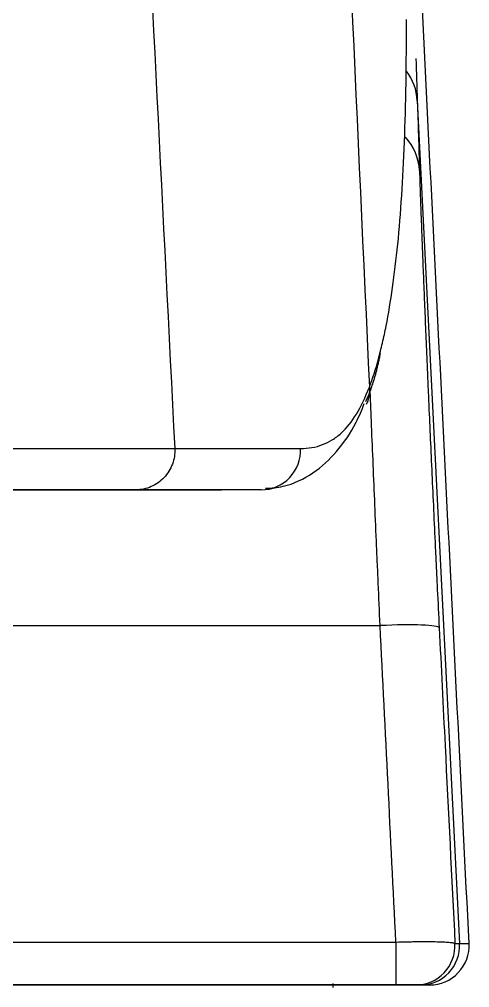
# Model space of a CAD drawing. Extents: x 8541 to 14664, y -60 to 2468.
# Drawn here: x 13617.04 to 13628.46, y 667.55 to 692.08 of the extents above; entities that cross this region are included whole.
import ezdxf

# ---------------------------------------------------------------- set-up
doc = ezdxf.new("R2010")
doc.units = 0
doc.header["$LTSCALE"] = 20
doc.header["$MEASUREMENT"] = 0
doc.layers.get('0').update_dxf_attribs({"linetype": 'CONTINUOUS'})

msp = doc.modelspace()

# ---------------------------------------------------------------- linework, layer by layer
at = {"color": 7, "linetype": 'Continuous'}
for p, q in [((13627.129, 690.024), (13628.201, 668.667)), ((13615.322, 676.723), (13626.186, 676.723)), ((13604.621, 668.704), (13626.586, 668.704)), ((13626.586, 668.704), (13626.586, 667.617)), ((13628.441, 668.667), (13628.441, 668.667)), ((13602.842, 667.617), (13624.66, 667.617)), ((13626.586, 667.617), (13602.842, 667.617))]:
    msp.add_line(p, q, dxfattribs=at)
for centre, major_axis, ratio, start_param, end_param in [((13625.631, 689.948), (1.499, 0.047), 0.945325, 0.020431, 0.586613), ((13625.685, 688.178), (1.499, 0.045), 0.945332, 0.02192, 0.677628), ((13623.172, 681.163), (0, 1), 0.995343, 3.141592, 4.759932), ((13626.186, 676.592), (1.498, 0.075), 0.087048, 0.013951, 1.566455), ((13627.084, 668.617), (0, 1), 0.999895, 3.141593, 4.763451), ((13627.203, 668.617), (-0.002, 1), 0.999983, 3.139237, 4.760336), ((13627.442, 668.617), (0, 1), 1, 3.142009, 4.764947)]:
    msp.add_ellipse(centre, major_axis=major_axis, ratio=ratio, start_param=start_param, end_param=end_param, dxfattribs=at)
for points, degree in [([(13624.098, 722.253), (13624.703, 709.091), (13625.308, 695.929), (13625.913, 682.767)], 3), ([(13619.171, 716.846), (13619.775, 704.968), (13620.378, 693.091), (13620.979, 681.213)], 3), ([(13628.441, 668.667), (13626.195, 713.571)], 1), ([(13627.095, 691.094), (13627.106, 690.737), (13627.118, 690.38), (13627.129, 690.024)], 3), ([(13627.129, 690.024), (13627.147, 689.433), (13627.166, 688.844), (13627.184, 688.254)], 3), ([(13625.824, 682.401), (13626.053, 682.885), (13626.196, 683.637)], 2), ([(13623.172, 680.163), (13622.837, 680.163), (13622.501, 680.163), (13622.166, 680.163)], 3), ([(13626.586, 668.704), (13626.453, 671.377), (13626.319, 674.05), (13626.186, 676.723)], 3), ([(13628.083, 668.668), (13628.153, 668.668), (13628.173, 668.667), (13628.201, 668.667)], 3), ([(13624.998, 667.55), (13624.996, 667.585), (13624.995, 667.62), (13624.993, 667.656)], 3), ([(13627.203, 667.617), (13627.175, 667.617), (13627.154, 667.617), (13627.084, 667.617)], 3)]:
    msp.add_open_spline(points, degree=degree, dxfattribs=at)
for points, knots in [([(13626.246, 683.888), (13626.278, 684.026), (13626.309, 684.17), (13626.457, 684.922), (13626.555, 685.613), (13626.711, 687.165), (13626.767, 688.028), (13626.84, 689.926), (13626.856, 690.961), (13626.852, 692.084)], [0, 0, 0, 0, 0.075821, 0.075821, 0.383881, 0.383881, 0.69194, 0.69194, 1, 1, 1, 1]), ([(13627.184, 688.254), (13627.187, 688.147), (13627.19, 688.03), (13627.199, 687.776), (13627.208, 687.501), (13627.225, 687.028), (13627.239, 686.672), (13627.25, 686.389), (13627.253, 686.292), (13627.259, 686.143), (13627.261, 686.093), (13627.265, 685.991), (13627.275, 685.734), (13627.295, 685.249), (13627.323, 684.556), (13627.354, 683.817), (13627.377, 683.293), (13627.391, 682.955), (13627.394, 682.887), (13627.4, 682.75), (13627.403, 682.681), (13627.412, 682.473), (13627.418, 682.334), (13627.437, 681.911), (13627.462, 681.339), (13627.503, 680.454), (13627.531, 679.846), (13627.56, 679.229), (13627.574, 678.916), (13627.593, 678.519), (13627.597, 678.439), (13627.605, 678.28), (13627.617, 678.04), (13627.628, 677.8), (13627.652, 677.317), (13627.668, 676.994), (13627.684, 676.669)], [0, 0, 0, 0, 0.0625, 0.0625, 0.125, 0.1875, 0.25, 0.25, 0.28125, 0.28125, 0.296875, 0.296875, 0.3125, 0.375, 0.4375, 0.5, 0.5625, 0.5625, 0.578125, 0.578125, 0.59375, 0.59375, 0.625, 0.625, 0.6875, 0.75, 0.8125, 0.8125, 0.875, 0.875, 0.890625, 0.890625, 0.90625, 0.9375, 0.9375, 1, 1, 1, 1]), ([(13625.913, 682.767), (13625.997, 682.982), (13626.073, 683.219), (13626.179, 683.607), (13626.212, 683.742), (13626.245, 683.884), (13626.246, 683.886), (13626.246, 683.888)], [0, 0, 0, 0, 0.663239, 0.663239, 0.994859, 0.994859, 1, 1, 1, 1]), ([(13624.166, 681.21), (13624.367, 681.21), (13624.554, 681.243), (13624.811, 681.34), (13624.893, 681.38), (13625.05, 681.477), (13625.125, 681.534), (13625.338, 681.728), (13625.467, 681.89), (13625.703, 682.279), (13625.812, 682.507), (13625.913, 682.767)], [0, 0, 0, 0, 0.25, 0.25, 0.375, 0.375, 0.5, 0.5, 0.75, 0.75, 1, 1, 1, 1]), ([(13625.913, 682.767), (13625.917, 682.7), (13625.914, 682.633), (13625.894, 682.5), (13625.877, 682.435), (13625.848, 682.355), (13625.841, 682.339), (13625.834, 682.323)], [0, 0, 0, 0, 0.442722, 0.442722, 0.885445, 0.885445, 1, 1, 1, 1]), ([(13626.186, 676.723), (13626.17, 677.084), (13626.154, 677.443), (13626.13, 677.979), (13626.119, 678.247), (13626.107, 678.513), (13626.099, 678.69), (13626.096, 678.778), (13626.077, 679.219), (13626.062, 679.567), (13626.033, 680.252), (13626.005, 680.928), (13625.966, 681.87), (13625.942, 682.467), (13625.931, 682.741)], [0, 0, 0, 0, 0.170249, 0.170249, 0.255373, 0.297936, 0.297936, 0.340498, 0.340498, 0.510747, 0.510747, 0.680996, 0.851245, 1, 1, 1, 1]), ([(13623.277, 680.207), (13623.432, 680.205), (13623.855, 680.245), (13624.508, 680.562), (13625.118, 681.133), (13625.523, 681.726), (13625.721, 682.181), (13625.783, 682.348)], [0, 0, 0, 0, 0.130628, 0.370417, 0.606381, 0.862765, 1, 1, 1, 1]), ([(13428.6, 680.955), (13430.362, 680.955), (13433.882, 680.955), (13439.147, 680.955), (13444.398, 680.956), (13447.889, 680.957), (13451.375, 680.957), (13453.115, 680.958), (13455.069, 680.958), (13455.287, 680.958), (13455.721, 680.959), (13456.371, 680.959), (13457.886, 680.959), (13459.178, 680.96), (13461.753, 680.96), (13463.459, 680.961), (13466.848, 680.962), (13468.532, 680.963), (13471.877, 680.964), (13475.199, 680.966), (13480.117, 680.969), (13483.352, 680.971), (13486.564, 680.973), (13488.159, 680.974), (13491.327, 680.976), (13494.473, 680.978), (13499.126, 680.982), (13502.183, 680.985), (13504.08, 680.987), (13504.459, 680.987), (13505.026, 680.987), (13505.215, 680.988), (13505.592, 680.988), (13506.533, 680.989), (13507.466, 680.99), (13509.69, 680.992), (13511.153, 680.993), (13514.04, 680.996), (13516.889, 680.999), (13519.665, 681.002), (13522.404, 681.005), (13523.756, 681.006), (13527.76, 681.011), (13530.359, 681.014), (13535.428, 681.02), (13537.897, 681.023), (13541.509, 681.027), (13542.697, 681.028), (13544.164, 681.03), (13544.457, 681.03), (13545.04, 681.031), (13545.331, 681.031), (13546.199, 681.032), (13546.772, 681.033), (13549.616, 681.036), (13551.811, 681.038), (13556.06, 681.043), (13558.113, 681.045), (13562.09, 681.05), (13564.013, 681.052), (13567.742, 681.057), (13569.548, 681.06), (13573.049, 681.066), (13574.744, 681.069), (13578.034, 681.075), (13579.627, 681.078), (13582.721, 681.085), (13584.221, 681.088), (13588.591, 681.1), (13591.332, 681.108), (13596.492, 681.126), (13598.911, 681.135), (13601.472, 681.145), (13601.755, 681.147), (13602.175, 681.148), (13602.315, 681.149), (13602.593, 681.15), (13602.731, 681.151), (13603.42, 681.154), (13603.961, 681.156), (13605.025, 681.161), (13605.809, 681.164), (13606.572, 681.167), (13607.075, 681.17), (13607.324, 681.171), (13608.559, 681.176), (13609.509, 681.181), (13611.326, 681.189), (13612.195, 681.193), (13613.847, 681.2), (13614.63, 681.202), (13616.111, 681.207), (13616.81, 681.209), (13618.129, 681.212), (13618.749, 681.213), (13619.479, 681.213), (13619.623, 681.213), (13619.906, 681.213), (13620.324, 681.213), (13620.722, 681.213), (13620.979, 681.213)], [0, 0, 0, 0, 0.015625, 0.03125, 0.046875, 0.0625, 0.0625, 0.078125, 0.078125, 0.080078, 0.080078, 0.082031, 0.085937, 0.09375, 0.09375, 0.109375, 0.109375, 0.125, 0.125, 0.140625, 0.15625, 0.171875, 0.171875, 0.1875, 0.1875, 0.203125, 0.21875, 0.234375, 0.234375, 0.238281, 0.238281, 0.240234, 0.240234, 0.242188, 0.25, 0.25, 0.265625, 0.265625, 0.28125, 0.296875, 0.296875, 0.3125, 0.3125, 0.34375, 0.34375, 0.375, 0.375, 0.390625, 0.390625, 0.394531, 0.394531, 0.398438, 0.398438, 0.40625, 0.40625, 0.4375, 0.4375, 0.46875, 0.46875, 0.5, 0.5, 0.53125, 0.53125, 0.5625, 0.5625, 0.59375, 0.59375, 0.625, 0.625, 0.6875, 0.6875, 0.75, 0.75, 0.757813, 0.757813, 0.761719, 0.761719, 0.765625, 0.765625, 0.78125, 0.78125, 0.796875, 0.804688, 0.804688, 0.8125, 0.8125, 0.84375, 0.84375, 0.875, 0.875, 0.90625, 0.90625, 0.9375, 0.9375, 0.96875, 0.96875, 0.976563, 0.976563, 0.984375, 1, 1, 1, 1]), ([(13620.979, 681.213), (13620.983, 681.145), (13620.979, 681.078), (13620.959, 680.944), (13620.942, 680.878), (13620.895, 680.752), (13620.866, 680.691), (13620.795, 680.576), (13620.754, 680.523), (13620.662, 680.425), (13620.611, 680.381), (13620.501, 680.303), (13620.443, 680.27), (13620.32, 680.217), (13620.256, 680.197), (13620.125, 680.17), (13620.058, 680.163), (13619.991, 680.163)], [0, 0, 0, 0, 0.125, 0.125, 0.25, 0.25, 0.375, 0.375, 0.5, 0.5, 0.625, 0.625, 0.75, 0.75, 0.875, 0.875, 1, 1, 1, 1]), ([(13620.979, 681.213), (13621.3, 681.213), (13621.608, 681.212), (13622.195, 681.212), (13622.474, 681.212), (13623.271, 681.211), (13623.747, 681.211), (13624.166, 681.21)], [0, 0, 0, 0, 0.25, 0.25, 0.5, 0.5, 1, 1, 1, 1]), ([(13428.599, 680.163), (13430.34, 680.163), (13433.812, 680.163), (13438.993, 680.163), (13444.147, 680.163), (13449.273, 680.163), (13454.371, 680.163), (13459.439, 680.163), (13462.798, 680.163), (13465.31, 680.163), (13466.146, 680.163), (13467.815, 680.163), (13468.648, 680.163), (13471.144, 680.163), (13472.803, 680.163), (13475.283, 680.163), (13476.109, 680.163), (13477.139, 680.163), (13477.345, 680.163), (13477.757, 680.163), (13477.962, 680.163), (13478.578, 680.163), (13478.989, 680.163), (13481.035, 680.163), (13482.655, 680.163), (13485.865, 680.163), (13489.043, 680.163), (13493.717, 680.163), (13498.3, 680.163), (13501.294, 680.163), (13504.258, 680.163), (13505.725, 680.163), (13510.082, 680.163), (13512.926, 680.163), (13517.107, 680.163), (13518.487, 680.163), (13520.536, 680.163), (13521.215, 680.163), (13522.06, 680.163), (13522.228, 680.163), (13522.565, 680.163), (13523.07, 680.163), (13524.908, 680.163), (13526.547, 680.163), (13529.129, 680.163), (13530.401, 680.163), (13534.161, 680.163), (13536.592, 680.163), (13541.314, 680.163), (13543.606, 680.163), (13548.061, 680.163), (13550.224, 680.163), (13554.429, 680.163), (13556.472, 680.163), (13560.446, 680.163), (13562.377, 680.163), (13564.491, 680.163), (13564.725, 680.163), (13565.192, 680.163), (13565.888, 680.163), (13567.493, 680.163), (13568.834, 680.163), (13571.471, 680.163), (13573.171, 680.163), (13576.462, 680.163), (13578.053, 680.163), (13581.137, 680.163), (13582.629, 680.163), (13585.522, 680.163), (13586.923, 680.163), (13589.639, 680.163), (13590.954, 680.163), (13593.504, 680.163), (13594.738, 680.163), (13597.132, 680.163), (13598.291, 680.163), (13600.538, 680.163), (13602.715, 680.163), (13604.744, 680.163), (13606.209, 680.163), (13606.688, 680.163), (13607.627, 680.163), (13608.086, 680.163), (13609.435, 680.163), (13610.293, 680.163), (13612.74, 680.163), (13614.203, 680.163), (13616.822, 680.163), (13617.98, 680.163), (13619.001, 680.163)], [0, 0, 0, 0, 0.015625, 0.03125, 0.046875, 0.0625, 0.078125, 0.09375, 0.109375, 0.109375, 0.117187, 0.117187, 0.125, 0.125, 0.140625, 0.140625, 0.148438, 0.148438, 0.150391, 0.150391, 0.152344, 0.152344, 0.15625, 0.15625, 0.171875, 0.171875, 0.1875, 0.203125, 0.21875, 0.234375, 0.234375, 0.25, 0.25, 0.28125, 0.28125, 0.296875, 0.296875, 0.304688, 0.304688, 0.306641, 0.306641, 0.308594, 0.3125, 0.328125, 0.328125, 0.34375, 0.34375, 0.375, 0.375, 0.40625, 0.40625, 0.4375, 0.4375, 0.46875, 0.46875, 0.5, 0.5, 0.503906, 0.503906, 0.507813, 0.515625, 0.53125, 0.53125, 0.5625, 0.5625, 0.59375, 0.59375, 0.625, 0.625, 0.65625, 0.65625, 0.6875, 0.6875, 0.71875, 0.71875, 0.75, 0.75, 0.78125, 0.8125, 0.8125, 0.828125, 0.828125, 0.84375, 0.84375, 0.875, 0.875, 0.9375, 0.9375, 1, 1, 1, 1]), ([(13619.991, 680.163), (13618.967, 680.163), (13617.811, 680.163), (13615.845, 680.163), (13615.151, 680.163), (13613.68, 680.163), (13612.903, 680.163), (13611.263, 680.163), (13610.401, 680.163), (13608.597, 680.163), (13607.655, 680.163), (13605.695, 680.163), (13604.677, 680.163), (13603.091, 680.163), (13602.419, 680.163), (13601.731, 680.163), (13601.455, 680.163), (13601.316, 680.163), (13600.898, 680.163), (13600.617, 680.163), (13598.07, 680.163), (13595.665, 680.163), (13590.535, 680.163), (13587.809, 680.163), (13583.465, 680.163), (13581.974, 680.163), (13578.899, 680.163), (13577.314, 680.163), (13574.045, 680.163), (13572.359, 680.163), (13568.879, 680.163), (13567.085, 680.163), (13563.378, 680.163), (13559.554, 680.163), (13555.473, 680.163), (13552.306, 680.163), (13551.233, 680.163), (13549.049, 680.163), (13547.938, 680.163), (13546.242, 680.163), (13545.672, 680.163), (13544.953, 680.163), (13544.809, 680.163), (13544.52, 680.163), (13544.375, 680.163), (13543.94, 680.163), (13542.486, 680.163), (13541.009, 680.163), (13537.416, 680.163), (13534.961, 680.163), (13529.92, 680.163), (13527.334, 680.163), (13523.352, 680.163), (13522.007, 680.163), (13519.282, 680.163), (13516.521, 680.163), (13513.687, 680.163), (13510.814, 680.163), (13509.359, 680.163), (13507.146, 680.163), (13506.403, 680.163), (13505.282, 680.163), (13504.907, 680.163), (13504.154, 680.163), (13502.269, 680.163), (13498.844, 680.163), (13494.212, 680.163), (13491.08, 680.163), (13487.925, 680.163), (13486.337, 680.163), (13483.138, 680.163), (13479.917, 680.163), (13475.019, 680.163), (13471.71, 680.163), (13468.379, 680.163), (13466.702, 680.163), (13463.326, 680.163), (13461.627, 680.163), (13459.062, 680.163), (13457.775, 680.163), (13456.267, 680.163), (13455.619, 680.163), (13455.186, 680.163), (13454.97, 680.163), (13453.023, 680.163), (13451.289, 680.163), (13447.817, 680.163), (13446.078, 680.163), (13442.595, 680.163), (13439.108, 680.163), (13433.862, 680.163), (13430.355, 680.163), (13428.6, 680.163)], [0, 0, 0, 0, 0.0625, 0.0625, 0.09375, 0.09375, 0.125, 0.125, 0.15625, 0.15625, 0.1875, 0.1875, 0.21875, 0.21875, 0.234375, 0.238281, 0.238281, 0.242188, 0.242188, 0.25, 0.25, 0.3125, 0.3125, 0.375, 0.375, 0.40625, 0.40625, 0.4375, 0.4375, 0.46875, 0.46875, 0.5, 0.5, 0.53125, 0.5625, 0.5625, 0.578125, 0.578125, 0.59375, 0.59375, 0.601563, 0.601563, 0.603516, 0.603516, 0.605469, 0.605469, 0.609375, 0.625, 0.625, 0.65625, 0.65625, 0.6875, 0.6875, 0.703125, 0.703125, 0.71875, 0.734375, 0.734375, 0.75, 0.75, 0.757813, 0.757813, 0.761719, 0.761719, 0.765625, 0.78125, 0.796875, 0.8125, 0.8125, 0.828125, 0.828125, 0.84375, 0.859375, 0.875, 0.875, 0.890625, 0.890625, 0.90625, 0.90625, 0.914063, 0.917969, 0.919922, 0.919922, 0.921875, 0.921875, 0.9375, 0.9375, 0.953125, 0.953125, 0.96875, 0.984375, 1, 1, 1, 1]), ([(13619.001, 680.163), (13619.639, 680.163), (13620.223, 680.163), (13621.279, 680.163), (13621.752, 680.163), (13622.166, 680.163)], [0, 0, 0, 0, 0.5, 0.5, 1, 1, 1, 1]), ([(13623.172, 680.163), (13622.754, 680.163), (13622.279, 680.163), (13621.483, 680.163), (13621.204, 680.163), (13620.619, 680.163), (13620.312, 680.163), (13619.991, 680.163)], [0, 0, 0, 0, 0.5, 0.5, 0.75, 0.75, 1, 1, 1, 1]), ([(13627.684, 676.669), (13627.734, 675.674), (13627.783, 674.679), (13627.916, 672.012), (13628, 670.34), (13628.083, 668.668)], [0, 0, 0, 0, 0.373068, 0.373068, 1, 1, 1, 1]), ([(13626.586, 668.704), (13626.684, 668.707), (13626.781, 668.71), (13626.9, 668.712), (13626.924, 668.713), (13626.971, 668.714), (13626.995, 668.714), (13627.064, 668.715), (13627.155, 668.716), (13627.243, 668.717), (13627.307, 668.717), (13627.328, 668.717), (13627.37, 668.717), (13627.391, 668.717), (13627.492, 668.716), (13627.567, 668.715), (13627.67, 668.713), (13627.703, 668.712), (13627.766, 668.709), (13627.795, 668.708), (13627.877, 668.704), (13627.923, 668.7), (13627.971, 668.696), (13627.98, 668.695), (13627.997, 668.692), (13628.005, 668.691), (13628.027, 668.688), (13628.04, 668.686), (13628.07, 668.679), (13628.081, 668.673), (13628.083, 668.668)], [0, 0, 0, 0, 0.125, 0.125, 0.15625, 0.15625, 0.1875, 0.1875, 0.25, 0.3125, 0.3125, 0.34375, 0.34375, 0.375, 0.375, 0.5, 0.5, 0.5625, 0.5625, 0.625, 0.625, 0.75, 0.75, 0.78125, 0.78125, 0.8125, 0.8125, 0.875, 0.875, 1, 1, 1, 1]), ([(13628.201, 668.667), (13628.219, 668.667), (13628.236, 668.667), (13628.27, 668.667), (13628.287, 668.667), (13628.334, 668.667), (13628.362, 668.667), (13628.395, 668.667), (13628.405, 668.667), (13628.42, 668.667), (13628.436, 668.667), (13628.441, 668.667), (13628.441, 668.667)], [0, 0, 0, 0, 0.134871, 0.134871, 0.269742, 0.269742, 0.539484, 0.539484, 0.674355, 0.674355, 0.809226, 1, 1, 1, 1]), ([(13604.611, 667.617), (13604.809, 667.617), (13605.397, 667.617), (13605.966, 667.617), (13607.079, 667.617), (13607.788, 667.617), (13609.144, 667.617), (13609.791, 667.617), (13611.027, 667.617), (13611.617, 667.617), (13613.307, 667.617), (13614.327, 667.617), (13615.722, 667.617), (13616.165, 667.617), (13617.008, 667.617), (13617.408, 667.617), (13618.171, 667.617), (13618.623, 667.617), (13619.048, 667.617), (13619.215, 667.617), (13619.298, 667.617), (13619.542, 667.617), (13619.701, 667.617), (13620.164, 667.617), (13620.455, 667.617), (13621.007, 667.617), (13621.268, 667.617), (13622.008, 667.617), (13622.445, 667.617), (13623.229, 667.617), (13623.576, 667.617), (13624.197, 667.617), (13624.472, 667.617), (13624.719, 667.617)], [0, 0, 0, 0, 0.014029, 0.0422, 0.0422, 0.098541, 0.098541, 0.154882, 0.154882, 0.211223, 0.211223, 0.323906, 0.323906, 0.380247, 0.380247, 0.436588, 0.436588, 0.492929, 0.507014, 0.507014, 0.5211, 0.5211, 0.54927, 0.54927, 0.605612, 0.605612, 0.661953, 0.661953, 0.774635, 0.774635, 0.887318, 0.887318, 1, 1, 1, 1]), ([(13622.772, 667.617), (13622.646, 667.617), (13622.517, 667.617), (13622.241, 667.617), (13622.095, 667.617), (13621.784, 667.617), (13621.62, 667.617), (13621.27, 667.617), (13621.085, 667.617), (13620.497, 667.617), (13620.06, 667.617), (13619.322, 667.617), (13619.062, 667.617), (13618.513, 667.617), (13618.223, 667.617), (13617.303, 667.617), (13616.623, 667.617), (13615.477, 667.617), (13615.075, 667.617), (13614.224, 667.617), (13613.776, 667.617), (13612.829, 667.617), (13612.33, 667.617), (13611.542, 667.617), (13611.272, 667.617), (13610.926, 667.617), (13610.856, 667.617), (13610.716, 667.617), (13610.645, 667.617), (13610.432, 667.617), (13610.288, 667.617), (13609.562, 667.617), (13608.954, 667.617), (13607.684, 667.617), (13607.02, 667.617), (13605.8, 667.617), (13605.255, 667.617), (13604.692, 667.617)], [0, 0, 0, 0, 0.059661, 0.059661, 0.119321, 0.119321, 0.178982, 0.178982, 0.238642, 0.238642, 0.357963, 0.357963, 0.417624, 0.417624, 0.477284, 0.477284, 0.596605, 0.596605, 0.656266, 0.656266, 0.715926, 0.715926, 0.775587, 0.775587, 0.805417, 0.805417, 0.812875, 0.812875, 0.820332, 0.820332, 0.835247, 0.835247, 0.894908, 0.894908, 0.954569, 0.954569, 1, 1, 1, 1]), ([(13624.674, 667.617), (13624.645, 667.617), (13624.614, 667.617), (13624.493, 667.617), (13624.393, 667.617), (13624.276, 667.617)], [0, 0, 0, 0, 0.269606, 0.269606, 1, 1, 1, 1]), ([(13624.66, 667.617), (13624.693, 667.617), (13624.725, 667.617), (13624.773, 667.617), (13624.788, 667.617), (13624.82, 667.617), (13624.835, 667.617), (13624.88, 667.617), (13624.908, 667.617), (13624.949, 667.617), (13624.962, 667.617), (13624.987, 667.617), (13624.999, 667.617), (13625.034, 667.617), (13625.054, 667.617), (13625.082, 667.617), (13625.09, 667.617), (13625.106, 667.617), (13625.12, 667.617), (13625.131, 667.617), (13625.141, 667.617), (13625.145, 667.617), (13625.155, 667.617), (13625.158, 667.617), (13625.159, 667.617)], [0, 0, 0, 0, 0.125, 0.125, 0.1875, 0.1875, 0.25, 0.25, 0.375, 0.375, 0.4375, 0.4375, 0.5, 0.5, 0.625, 0.625, 0.6875, 0.6875, 0.75, 0.8125, 0.8125, 0.875, 0.875, 1, 1, 1, 1]), ([(13625.354, 667.617), (13625.328, 667.617), (13625.298, 667.617), (13625.21, 667.617), (13625.146, 667.617), (13625.07, 667.617)], [0, 0, 0, 0, 0.388234, 0.388234, 1, 1, 1, 1]), ([(13625.159, 667.617), (13625.212, 667.617), (13625.244, 667.617), (13625.277, 667.617), (13625.287, 667.617), (13625.304, 667.617), (13625.312, 667.617), (13625.357, 667.617), (13625.405, 667.617), (13625.477, 667.617), (13625.5, 667.617), (13625.505, 667.617), (13625.505, 667.617), (13625.505, 667.617)], [0, 0, 0, 0, 0.159739, 0.159739, 0.239608, 0.239608, 0.319477, 0.319477, 0.638954, 0.638954, 0.958432, 0.958432, 1, 1, 1, 1]), ([(13625.163, 667.617), (13625.274, 667.617), (13625.378, 667.617), (13625.692, 667.617), (13625.877, 667.617), (13626.114, 667.617), (13626.187, 667.617), (13626.321, 667.617), (13626.383, 667.617), (13626.553, 667.617), (13626.646, 667.617), (13626.725, 667.617)], [0, 0, 0, 0, 0.129915, 0.129915, 0.419943, 0.419943, 0.564957, 0.564957, 0.709972, 0.709972, 1, 1, 1, 1]), ([(13627.084, 667.617), (13627.084, 667.617), (13627.08, 667.617), (13627.07, 667.617), (13627.066, 667.617), (13627.056, 667.617), (13627.051, 667.617), (13627.032, 667.617), (13627.016, 667.617), (13626.989, 667.617), (13626.979, 667.617), (13626.959, 667.617), (13626.948, 667.617), (13626.913, 667.617), (13626.888, 667.617), (13626.848, 667.617), (13626.834, 667.617), (13626.805, 667.617), (13626.776, 667.617), (13626.746, 667.617), (13626.715, 667.617), (13626.699, 667.617), (13626.651, 667.617), (13626.619, 667.617), (13626.586, 667.617)], [0, 0, 0, 0, 0.125, 0.125, 0.1875, 0.1875, 0.25, 0.25, 0.375, 0.375, 0.4375, 0.4375, 0.5, 0.5, 0.625, 0.625, 0.6875, 0.6875, 0.75, 0.8125, 0.8125, 0.875, 0.875, 1, 1, 1, 1]), ([(13626.725, 667.617), (13626.849, 667.617), (13626.958, 667.617), (13627.144, 667.617), (13627.22, 667.617), (13627.308, 667.617), (13627.333, 667.617), (13627.374, 667.617), (13627.421, 667.617), (13627.437, 667.617), (13627.444, 667.617), (13627.441, 667.617), (13627.422, 667.617), (13627.406, 667.617), (13627.396, 667.617), (13627.363, 667.617), (13627.335, 667.617), (13627.288, 667.617), (13627.272, 667.617), (13627.237, 667.617), (13627.22, 667.617), (13627.203, 667.617)], [0, 0, 0, 0, 0.125, 0.125, 0.25, 0.25, 0.3125, 0.3125, 0.375, 0.5, 0.5, 0.625, 0.6875, 0.6875, 0.75, 0.75, 0.875, 0.875, 0.9375, 0.9375, 1, 1, 1, 1])]:
    msp.add_open_spline(points, degree=3, knots=knots, dxfattribs=at)

doc.saveas('drawing.dxf')
